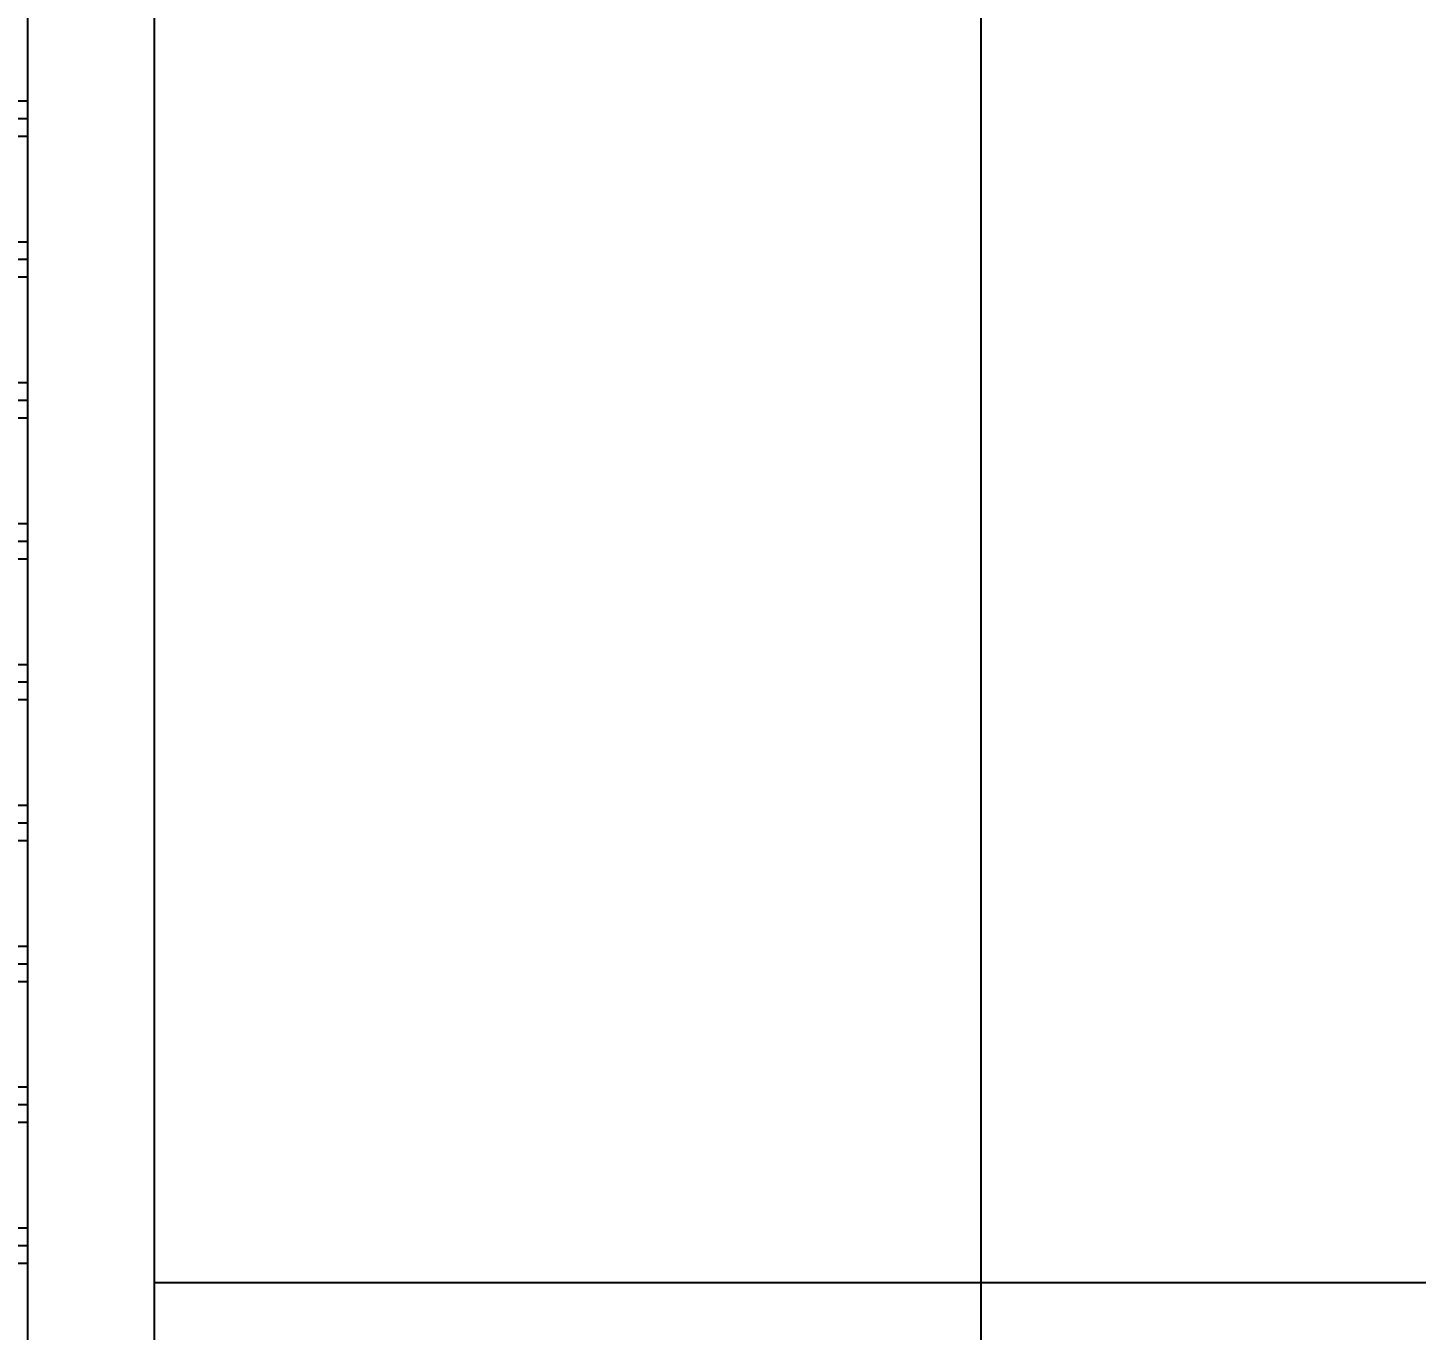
# Model space of a CAD drawing. Header units: centimetres. Extents: x 1966 to 8787, y 7398 to 12383.
# Drawn here: x 4261.8 to 4305.61, y 7697.32 to 7738.41 of the extents above; entities that cross this region are included whole.
import ezdxf
from ezdxf import colors
from ezdxf.entities.mleader import LeaderData, LeaderLine
from ezdxf.math import Vec2, Vec3

# ---------------------------------------------------------------- set-up
doc = ezdxf.new("R2010")
doc.units = ezdxf.units.CM
doc.styles.get("Standard").update_dxf_attribs({"font": 'arial.ttf', "height": 10})

msp = doc.modelspace()

# ---------------------------------------------------------------- hatches: boundary and pattern name
h = msp.add_hatch()
h.set_pattern_fill('PLAST', color=256, scale=0.7)
h.set_pattern_definition([(0, (0, 1085.277), (0, 4.445), []), (0, (0, 1085.833), (0, 4.445), []), (0, (0, 1086.3885), (0, 4.445), [])])
h.paths.add_polyline_path([(4001.8, 7628.823), (4019.8, 7628.823), (4019.8, 7845.823), (4001.8, 7845.823)])
h.paths.add_polyline_path([(4261.8, 7845.823), (4243.8, 7845.823), (4243.8, 7628.823), (4261.8, 7628.823)])

# ---------------------------------------------------------------- linework, layer by layer
for p, q in [((4261.8, 7628.823), (4261.8, 7875.823)), ((4265.8, 7628.823), (4265.8, 7865.823)), ((4265.8, 7698.823), (4347.3, 7698.823))]:
    msp.add_line(p, q)

# ---------------------------------------------------------------- leaders
ml = msp.add_multileader_mtext('Standard')
ml.set_content('', color=256)
ml.set_leader_properties()
ml.build(insert=Vec2(0, 0))
ml.multileader.update_dxf_attribs({"has_dogleg": 0})
ctx = ml.context
ctx.base_point, ctx.char_height, ctx.plane_origin = Vec3(4291.888, 7977.313), 48, Vec3(4291.888, 7667.845)
notes = []
notes.append((ctx, [(0, (1, 1, 0), (4283.888, 7977.313), (1, 0), 8, [(0, [(4291.888, 7667.845)], 0, [])])]))
ctx.mtext.insert, ctx.mtext.flow_direction = Vec3(4293.888, 8001.313), 5
for ctx, leaders in notes:
    for number, flags, end, landing, length, lines in leaders:
        leader = LeaderData()
        leader.index, (leader.has_last_leader_line, leader.has_dogleg_vector, leader.attachment_direction) = number, flags
        leader.last_leader_point, leader.dogleg_vector, leader.dogleg_length = Vec3(end), Vec3(landing), length
        for number, points, colour, breaks in lines:
            line = LeaderLine()
            line.index, line.vertices, line.color, line.breaks = number, Vec3.list(points), colors.encode_raw_color(colour), breaks
            leader.lines.append(line)
        ctx.leaders.append(leader)

doc.saveas('drawing.dxf')
